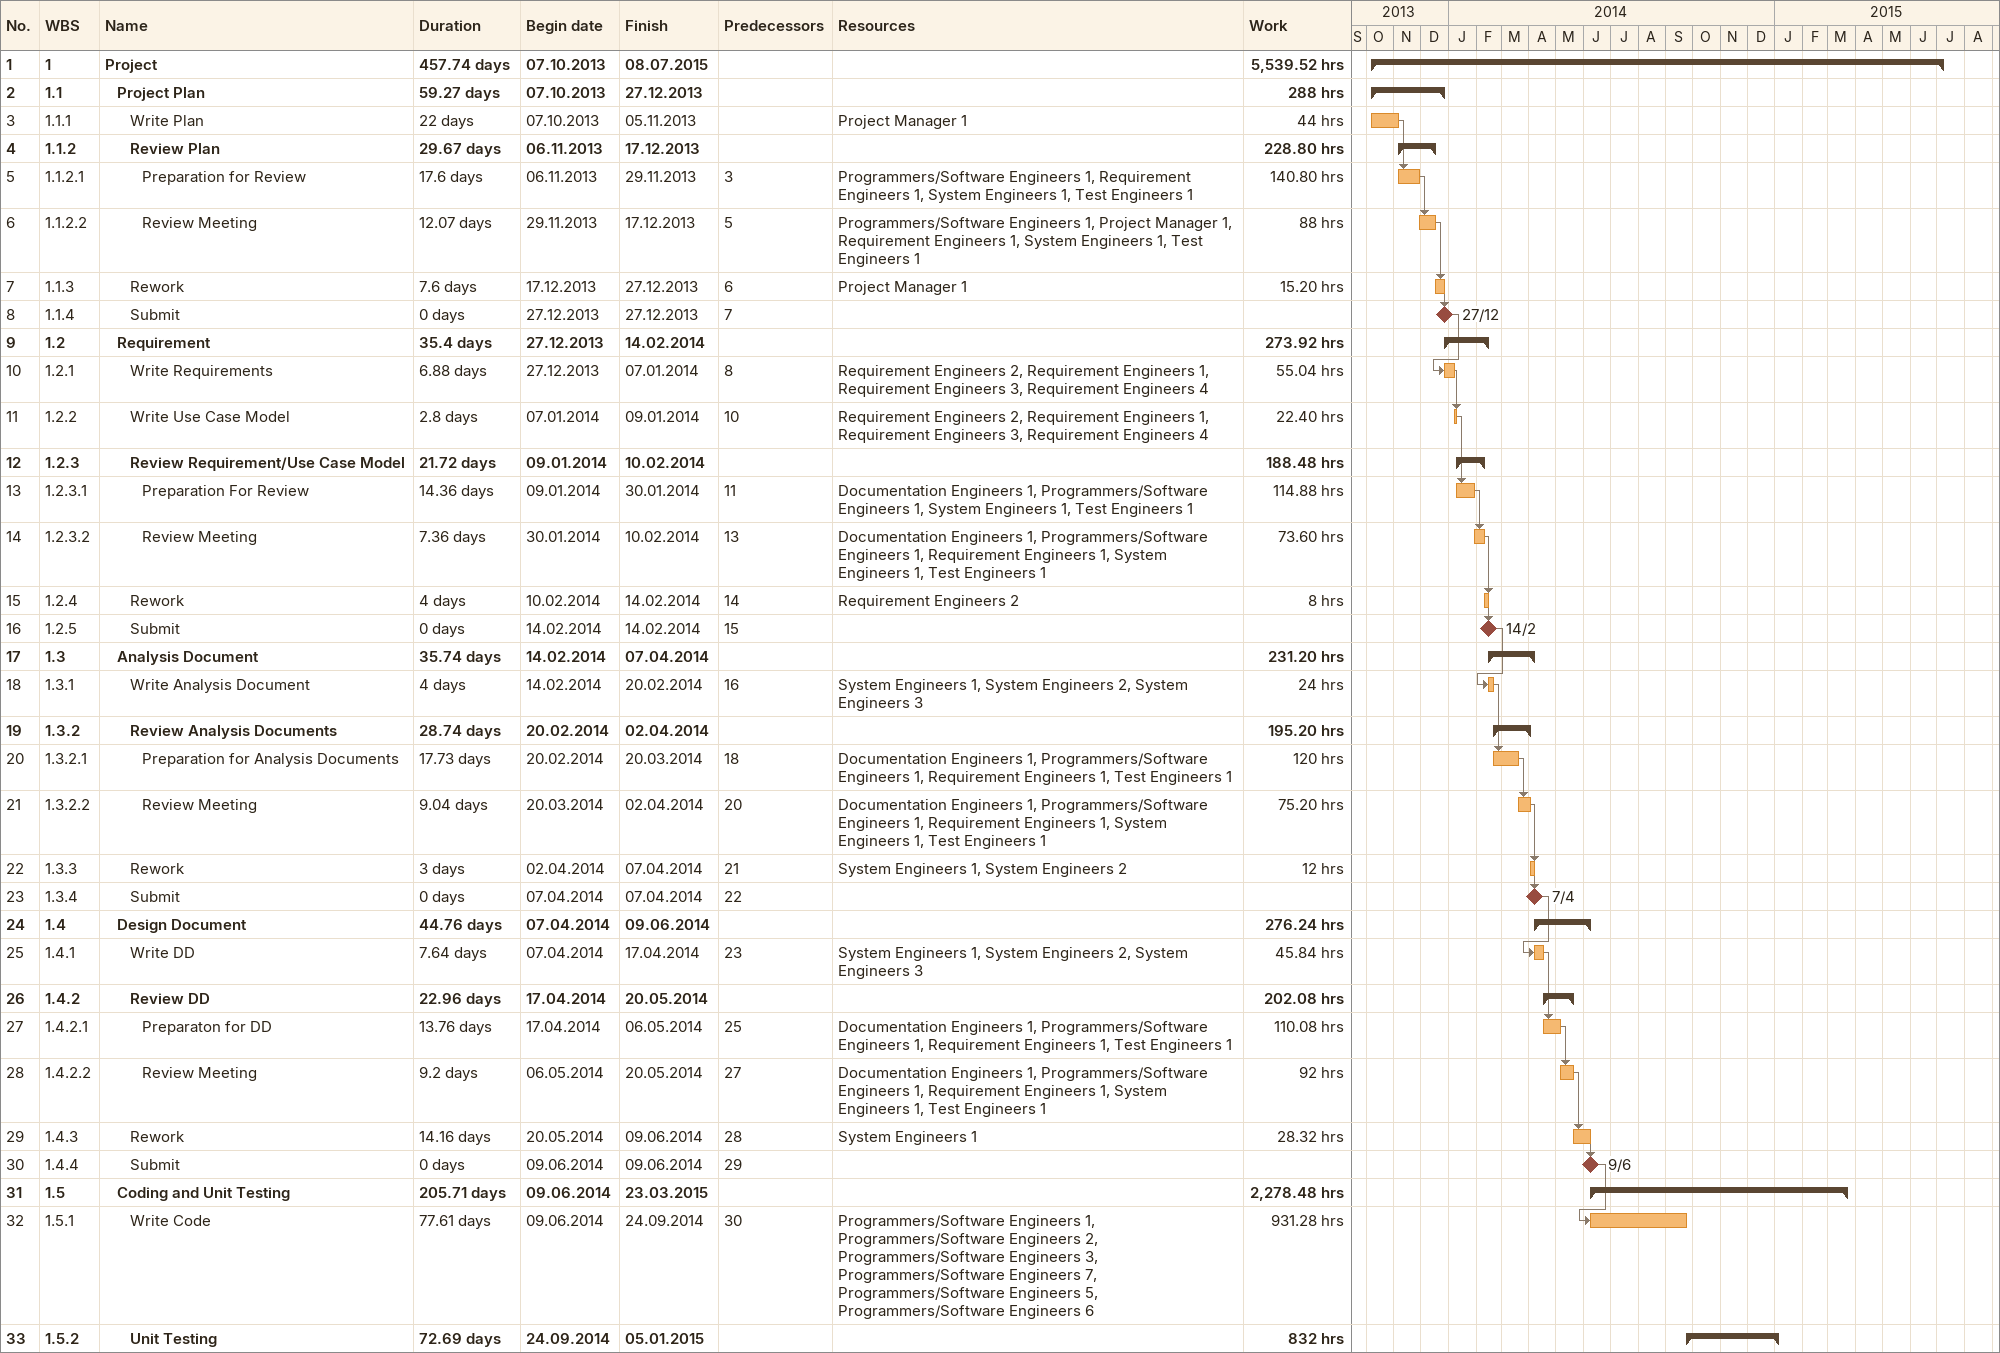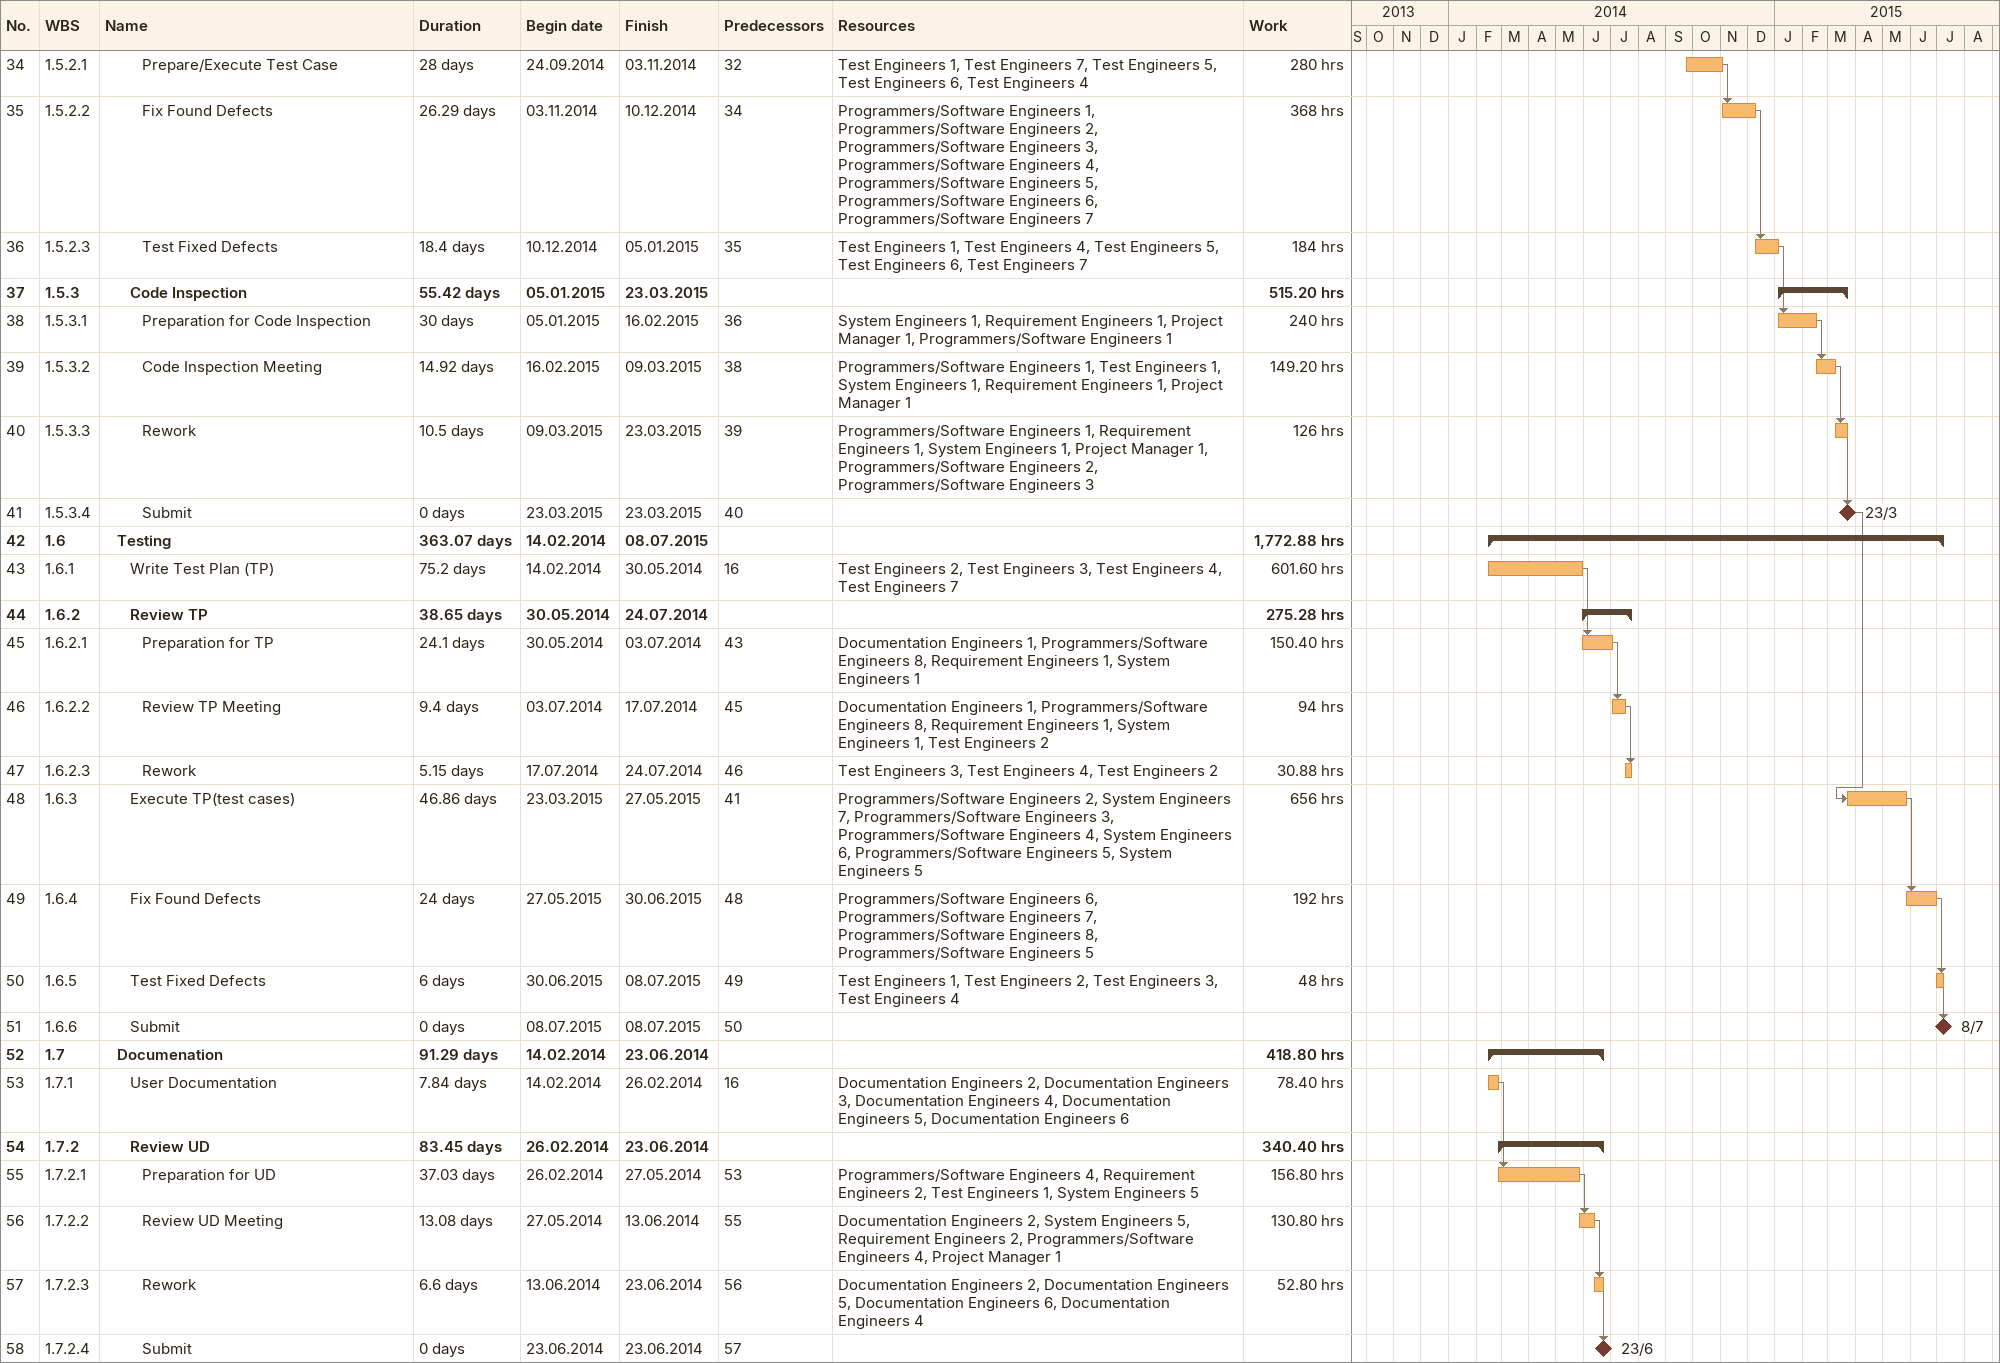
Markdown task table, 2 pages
| ID | WBS | Task | Duration | Start | Finish | Predecessors | Resources | Work (h) |
|---|---|---|---|---|---|---|---|---|
| 1 | 1 | **Project** | 457.74d | 2013-10-07 | 2015-07-08 |  |  | 5539.52 |
| 2 | 1.1 | **Project Plan** | 59.27d | 2013-10-07 | 2013-12-27 |  |  | 288 |
| 3 | 1.1.1 | Write Plan | 22d | 2013-10-07 | 2013-11-05 |  | Project Manager 1 | 44 |
| 4 | 1.1.2 | **Review Plan** | 29.67d | 2013-11-06 | 2013-12-17 |  |  | 228.80 |
| 5 | 1.1.2.1 | Preparation for Review | 17.6d | 2013-11-06 | 2013-11-29 | 3 | Programmers/Software Engineers 1, Requirement Engineers 1, System Engineers 1, Test Engineers 1 | 140.80 |
| 6 | 1.1.2.2 | Review Meeting | 12.07d | 2013-11-29 | 2013-12-17 | 5 | Programmers/Software Engineers 1, Project Manager 1, Requirement Engineers 1, System Engineers 1, Test Engineers 1 | 88 |
| 7 | 1.1.3 | Rework | 7.6d | 2013-12-17 | 2013-12-27 | 6 | Project Manager 1 | 15.20 |
| 8 | 1.1.4 | Submit | 0d | 2013-12-27 | 2013-12-27 | 7 |  |  |
| 9 | 1.2 | **Requirement** | 35.4d | 2013-12-27 | 2014-02-14 |  |  | 273.92 |
| 10 | 1.2.1 | Write Requirements | 6.88d | 2013-12-27 | 2014-01-07 | 8 | Requirement Engineers 2, Requirement Engineers 1, Requirement Engineers 3, Requirement Engineers 4 | 55.04 |
| 11 | 1.2.2 | Write Use Case Model | 2.8d | 2014-01-07 | 2014-01-09 | 10 | Requirement Engineers 2, Requirement Engineers 1, Requirement Engineers 3, Requirement Engineers 4 | 22.40 |
| 12 | 1.2.3 | **Review Requirement/Use Case Model** | 21.72d | 2014-01-09 | 2014-02-10 |  |  | 188.48 |
| 13 | 1.2.3.1 | Preparation For Review | 14.36d | 2014-01-09 | 2014-01-30 | 11 | Documentation Engineers 1, Programmers/Software Engineers 1, System Engineers 1, Test Engineers 1 | 114.88 |
| 14 | 1.2.3.2 | Review Meeting | 7.36d | 2014-01-30 | 2014-02-10 | 13 | Documentation Engineers 1, Programmers/Software Engineers 1, Requirement Engineers 1, System Engineers 1, Test Engineers 1 | 73.60 |
| 15 | 1.2.4 | Rework | 4d | 2014-02-10 | 2014-02-14 | 14 | Requirement Engineers 2 | 8 |
| 16 | 1.2.5 | Submit | 0d | 2014-02-14 | 2014-02-14 | 15 |  |  |
| 17 | 1.3 | **Analysis Document** | 35.74d | 2014-02-14 | 2014-04-07 |  |  | 231.20 |
| 18 | 1.3.1 | Write Analysis Document | 4d | 2014-02-14 | 2014-02-20 | 16 | System Engineers 1, System Engineers 2, System Engineers 3 | 24 |
| 19 | 1.3.2 | **Review Analysis Documents** | 28.74d | 2014-02-20 | 2014-04-02 |  |  | 195.20 |
| 20 | 1.3.2.1 | Preparation for Analysis Documents | 17.73d | 2014-02-20 | 2014-03-20 | 18 | Documentation Engineers 1, Programmers/Software Engineers 1, Requirement Engineers 1, Test Engineers 1 | 120 |
| 21 | 1.3.2.2 | Review Meeting | 9.04d | 2014-03-20 | 2014-04-02 | 20 | Documentation Engineers 1, Programmers/Software Engineers 1, Requirement Engineers 1, System Engineers 1, Test Engineers 1 | 75.20 |
| 22 | 1.3.3 | Rework | 3d | 2014-04-02 | 2014-04-07 | 21 | System Engineers 1, System Engineers 2 | 12 |
| 23 | 1.3.4 | Submit | 0d | 2014-04-07 | 2014-04-07 | 22 |  |  |
| 24 | 1.4 | **Design Document** | 44.76d | 2014-04-07 | 2014-06-09 |  |  | 276.24 |
| 25 | 1.4.1 | Write DD | 7.64d | 2014-04-07 | 2014-04-17 | 23 | System Engineers 1, System Engineers 2, System Engineers 3 | 45.84 |
| 26 | 1.4.2 | **Review DD** | 22.96d | 2014-04-17 | 2014-05-20 |  |  | 202.08 |
| 27 | 1.4.2.1 | Preparaton for DD | 13.76d | 2014-04-17 | 2014-05-06 | 25 | Documentation Engineers 1, Programmers/Software Engineers 1, Requirement Engineers 1, Test Engineers 1 | 110.08 |
| 28 | 1.4.2.2 | Review Meeting | 9.2d | 2014-05-06 | 2014-05-20 | 27 | Documentation Engineers 1, Programmers/Software Engineers 1, Requirement Engineers 1, System Engineers 1, Test Engineers 1 | 92 |
| 29 | 1.4.3 | Rework | 14.16d | 2014-05-20 | 2014-06-09 | 28 | System Engineers 1 | 28.32 |
| 30 | 1.4.4 | Submit | 0d | 2014-06-09 | 2014-06-09 | 29 |  |  |
| 31 | 1.5 | **Coding and Unit Testing** | 205.71d | 2014-06-09 | 2015-03-23 |  |  | 2278.48 |
| 32 | 1.5.1 | Write Code | 77.61d | 2014-06-09 | 2014-09-24 | 30 | Programmers/Software Engineers 1, Programmers/Software Engineers 2, Programmers/Software Engineers 3, Programmers/Software Engineers 7, Programmers/Software Engineers 5, Programmers/Software Engineers 6 | 931.28 |
| 33 | 1.5.2 | **Unit Testing** | 72.69d | 2014-09-24 | 2015-01-05 |  |  | 832 |
| 34 | 1.5.2.1 | Prepare/Execute Test Case | 28d | 2014-09-24 | 2014-11-03 | 32 | Test Engineers 1, Test Engineers 7, Test Engineers 5, Test Engineers 6, Test Engineers 4 | 280 |
| 35 | 1.5.2.2 | Fix Found Defects | 26.29d | 2014-11-03 | 2014-12-10 | 34 | Programmers/Software Engineers 1, Programmers/Software Engineers 2, Programmers/Software Engineers 3, Programmers/Software Engineers 4, Programmers/Software Engineers 5, Programmers/Software Engineers 6, Programmers/Software Engineers 7 | 368 |
| 36 | 1.5.2.3 | Test Fixed Defects | 18.4d | 2014-12-10 | 2015-01-05 | 35 | Test Engineers 1, Test Engineers 4, Test Engineers 5, Test Engineers 6, Test Engineers 7 | 184 |
| 37 | 1.5.3 | **Code Inspection** | 55.42d | 2015-01-05 | 2015-03-23 |  |  | 515.20 |
| 38 | 1.5.3.1 | Preparation for Code Inspection | 30d | 2015-01-05 | 2015-02-16 | 36 | System Engineers 1, Requirement Engineers 1, Project Manager 1, Programmers/Software Engineers 1 | 240 |
| 39 | 1.5.3.2 | Code Inspection Meeting | 14.92d | 2015-02-16 | 2015-03-09 | 38 | Programmers/Software Engineers 1, Test Engineers 1, System Engineers 1, Requirement Engineers 1, Project Manager 1 | 149.20 |
| 40 | 1.5.3.3 | Rework | 10.5d | 2015-03-09 | 2015-03-23 | 39 | Programmers/Software Engineers 1, Requirement Engineers 1, System Engineers 1, Project Manager 1, Programmers/Software Engineers 2, Programmers/Software Engineers 3 | 126 |
| 41 | 1.5.3.4 | Submit | 0d | 2015-03-23 | 2015-03-23 | 40 |  |  |
| 42 | 1.6 | **Testing** | 363.07d | 2014-02-14 | 2015-07-08 |  |  | 1772.88 |
| 43 | 1.6.1 | Write Test Plan (TP) | 75.2d | 2014-02-14 | 2014-05-30 | 16 | Test Engineers 2, Test Engineers 3, Test Engineers 4, Test Engineers 7 | 601.60 |
| 44 | 1.6.2 | **Review TP** | 38.65d | 2014-05-30 | 2014-07-24 |  |  | 275.28 |
| 45 | 1.6.2.1 | Preparation for TP | 24.1d | 2014-05-30 | 2014-07-03 | 43 | Documentation Engineers 1, Programmers/Software Engineers 8, Requirement Engineers 1, System Engineers 1 | 150.40 |
| 46 | 1.6.2.2 | Review TP Meeting | 9.4d | 2014-07-03 | 2014-07-17 | 45 | Documentation Engineers 1, Programmers/Software Engineers 8, Requirement Engineers 1, System Engineers 1, Test Engineers 2 | 94 |
| 47 | 1.6.2.3 | Rework | 5.15d | 2014-07-17 | 2014-07-24 | 46 | Test Engineers 3, Test Engineers 4, Test Engineers 2 | 30.88 |
| 48 | 1.6.3 | Execute TP(test cases) | 46.86d | 2015-03-23 | 2015-05-27 | 41 | Programmers/Software Engineers 2, System Engineers 7, Programmers/Software Engineers 3, Programmers/Software Engineers 4, System Engineers 6, Programmers/Software Engineers 5, System Engineers 5 | 656 |
| 49 | 1.6.4 | Fix Found Defects | 24d | 2015-05-27 | 2015-06-30 | 48 | Programmers/Software Engineers 6, Programmers/Software Engineers 7, Programmers/Software Engineers 8, Programmers/Software Engineers 5 | 192 |
| 50 | 1.6.5 | Test Fixed Defects | 6d | 2015-06-30 | 2015-07-08 | 49 | Test Engineers 1, Test Engineers 2, Test Engineers 3, Test Engineers 4 | 48 |
| 51 | 1.6.6 | Submit | 0d | 2015-07-08 | 2015-07-08 | 50 |  |  |
| 52 | 1.7 | **Documenation** | 91.29d | 2014-02-14 | 2014-06-23 |  |  | 418.80 |
| 53 | 1.7.1 | User Documentation | 7.84d | 2014-02-14 | 2014-02-26 | 16 | Documentation Engineers 2, Documentation Engineers 3, Documentation Engineers 4, Documentation Engineers 5, Documentation Engineers 6 | 78.40 |
| 54 | 1.7.2 | **Review UD** | 83.45d | 2014-02-26 | 2014-06-23 |  |  | 340.40 |
| 55 | 1.7.2.1 | Preparation for UD | 37.03d | 2014-02-26 | 2014-05-27 | 53 | Programmers/Software Engineers 4, Requirement Engineers 2, Test Engineers 1, System Engineers 5 | 156.80 |
| 56 | 1.7.2.2 | Review UD Meeting | 13.08d | 2014-05-27 | 2014-06-13 | 55 | Documentation Engineers 2, System Engineers 5, Requirement Engineers 2, Programmers/Software Engineers 4, Project Manager 1 | 130.80 |
| 57 | 1.7.2.3 | Rework | 6.6d | 2014-06-13 | 2014-06-23 | 56 | Documentation Engineers 2, Documentation Engineers 5, Documentation Engineers 6, Documentation Engineers 4 | 52.80 |
| 58 | 1.7.2.4 | Submit | 0d | 2014-06-23 | 2014-06-23 | 57 |  |  |
